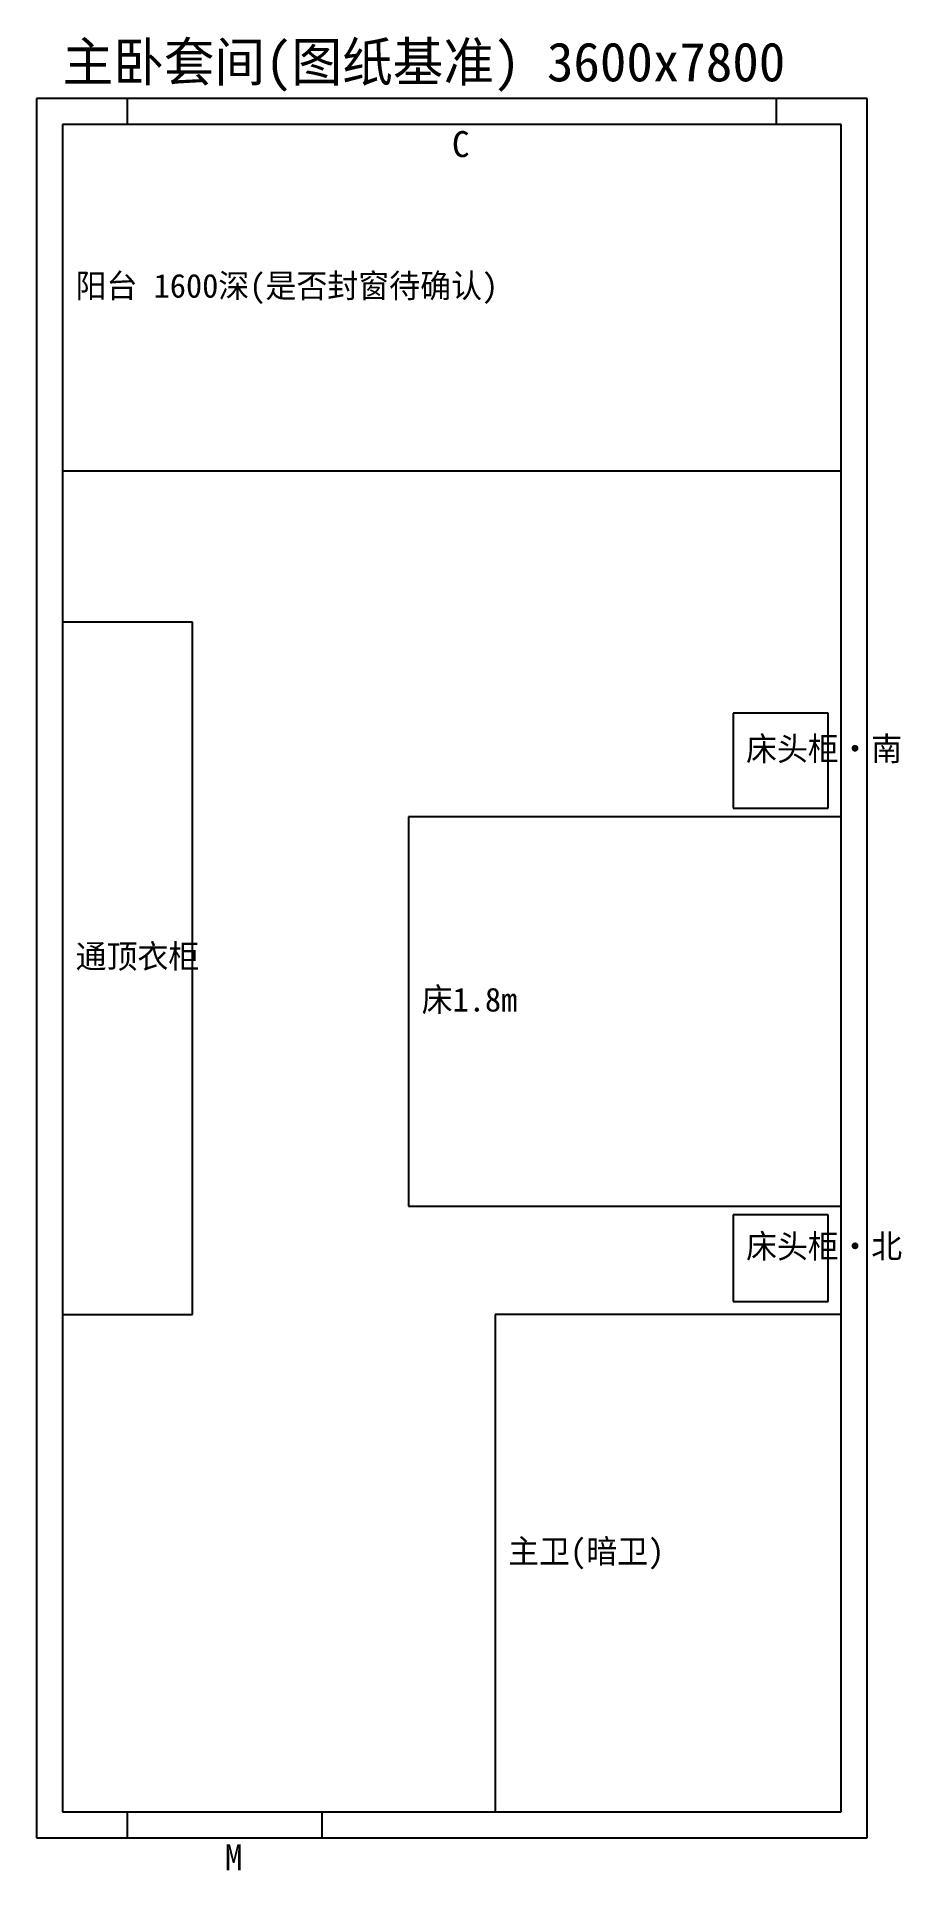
# Model space of a CAD drawing. Header units: metres. Extents: x -120 to 3878, y -270 to 8206.
import ezdxf

# ---------------------------------------------------------------- set-up
doc = ezdxf.new("R2010")
doc.units = ezdxf.units.M

msp = doc.modelspace()

# ---------------------------------------------------------------- linework, layer by layer
at = {"layer": 'CABINET'}
for p, q in [((600, 5500), (0, 5500)), ((0, 5500), (0, 2300)), ((600, 2300), (600, 5500)), ((0, 2300), (600, 2300))]:
    msp.add_line(p, q, dxfattribs=at)
at = {"layer": 'FIXED'}
for p, q in [((3600, 7800), (0, 7800)), ((0, 7800), (0, 6200)), ((3600, 6200), (3600, 7800)), ((0, 6200), (3600, 6200)), ((3600, 2300), (2000, 2300)), ((2000, 2300), (2000, 0)), ((3600, 0), (3600, 2300)), ((2000, 0), (3600, 0))]:
    msp.add_line(p, q, dxfattribs=at)
at = {"layer": 'NEW'}
for p, q in [((3540, 5080), (3100, 5080)), ((3100, 5080), (3100, 4640)), ((3540, 4640), (3540, 5080)), ((3600, 4600), (1600, 4600)), ((1600, 4600), (1600, 2800)), ((3100, 4640), (3540, 4640)), ((3600, 2800), (3600, 4600)), ((1600, 2800), (3600, 2800)), ((3540, 2760), (3100, 2760)), ((3100, 2760), (3100, 2360)), ((3540, 2360), (3540, 2760)), ((3100, 2360), (3540, 2360))]:
    msp.add_line(p, q, dxfattribs=at)
at = {"layer": 'OPEN'}
for p, q in [((300, 7800), (300, 7920)), ((3300, 7800), (3300, 7920)), ((300, -120), (300, 0)), ((1200, -120), (1200, 0))]:
    msp.add_line(p, q, dxfattribs=at)
at = {"layer": 'ROOM'}
for p, q in [((3600, 7800), (0, 7800)), ((0, 7800), (0, 0)), ((3600, 0), (3600, 7800)), ((0, 0), (3600, 0))]:
    msp.add_line(p, q, dxfattribs=at)
at = {"layer": 'WALL'}
for p, q in [((3720, 7920), (-120, 7920)), ((-120, 7920), (-120, -120)), ((3720, -120), (3720, 7920)), ((-120, -120), (3720, -120))]:
    msp.add_line(p, q, dxfattribs=at)

# ---------------------------------------------------------------- texts
at = {"layer": 'TEXT'}
for s, height, p in [('主卧套间(图纸基准) 3600x7800', 180, (0, 8000)), ('C', 120, (1800, 7650)), ('阳台 1600深(是否封窗待确认)', 110, (60, 7000)), ('床头柜·南', 110, (3160, 4860)), ('通顶衣柜', 110, (60, 3900)), ('床1.8m', 110, (1660, 3700)), ('床头柜·北', 110, (3160, 2560)), ('主卫(暗卫)', 110, (2060, 1150)), ('M', 120, (750, -270))]:
    msp.add_text(s, height=height, dxfattribs=at).set_placement(p)

doc.saveas('drawing.dxf')
